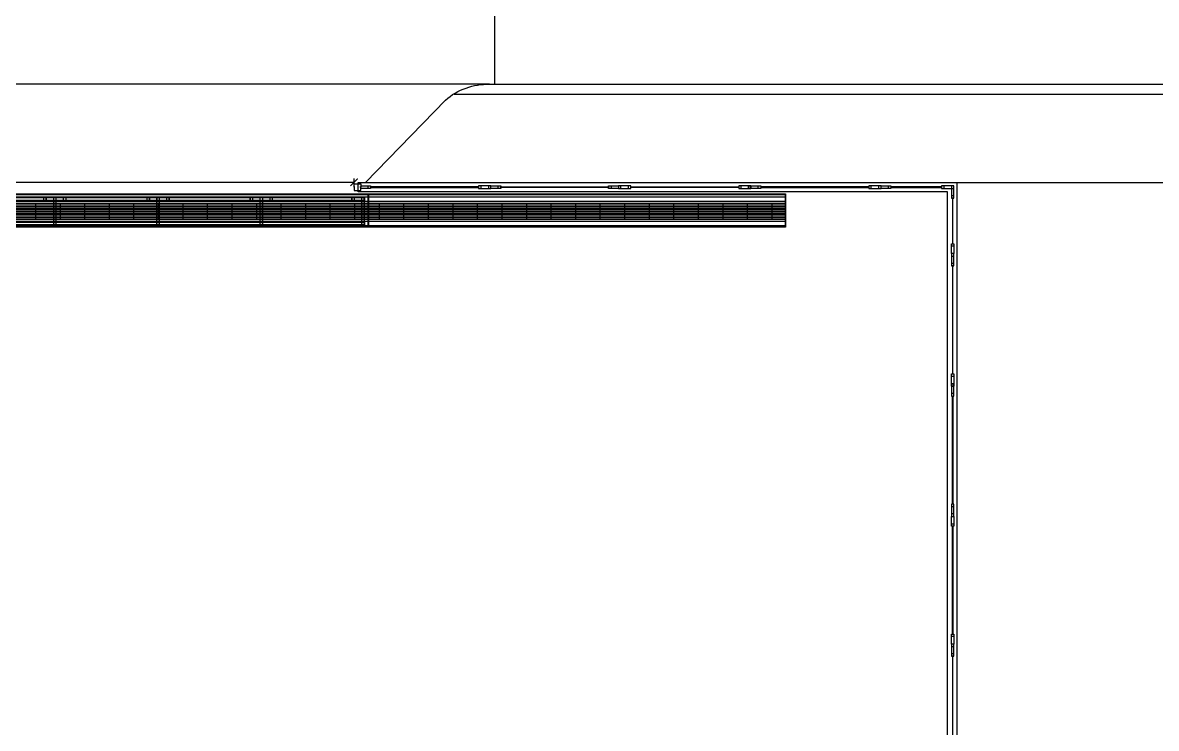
# Model space of a CAD drawing. Header units: millimetres. Extents: x -129 to 3172, y -143 to 919.
# Drawn here: x -2.06 to 21.04, y 30.66 to 45.03 of the extents above; entities that cross this region are included whole.
import ezdxf

# ---------------------------------------------------------------- set-up
doc = ezdxf.new("R2010")
doc.units = ezdxf.units.MM
doc.header["$LTSCALE"] = 0.1
doc.linetypes.add('HIDDEN', pattern=[9.525, 6.35, -3.175])
for name, color, linetype in [('A-VISTAS', 251, 'Continuous'), ('A-VISTAS CERCANAS', 1, 'Continuous'), ('C-METALICA', 8, 'Continuous'), ('E-REJILLAS', 8, 'Continuous'), ('MET-COLUMNA METALICA', 3, 'Continuous'), ('RLV-AUXILIARES', 252, 'Continuous'), ('RLV-CORDONES', 2, 'Continuous'), ('zA-COTAS', 1, 'Continuous')]:
    doc.layers.add(name, color=color, linetype=linetype)
doc.styles.add('ROMANS', font='ROMANS.SHX', dxfattribs={"width": 0.8, "height": 0.2})
doc.dimstyles.new('COTA 1-125', dxfattribs={"dimtxt": 0.2, "dimasz": 0.15, "dimexe": 0.08, "dimexo": 0.08, "dimgap": 0.06, "dimtad": 1, "dimzin": 0, "dimdsep": 46, "dimtxsty": 'ROMANS', "dimblk": 'ARCHTICK', "dimcen": 0, "dimclrd": 256, "dimclre": 8, "dimclrt": 3, "dimadec": 0, "dimazin": 0, "dimtfac": 1, "dimtofl": 0, "dimtmove": 0, "dimatfit": 3, "dimldrblk": 'ARCHTICK', "dimfxl": 1, "dimtolj": 1, "dimtzin": 0, "dimlwd": -1, "dimlwe": -1, "dimarcsym": 0})
pattern_1 = [(0, (3.479, -383.36), (0, 6.985), [5.08, -1.905]), (90, (3.479, -383.36), (-6.985, 4e-16), [5.08, -1.905])]

# ---------------------------------------------------------------- blocks, each defined once
blk = doc.blocks.new('_ARCHTICK')
at = {"color": 0, "linetype": 'ByBlock', "const_width": 0.15}
blk.add_lwpolyline([(-0.5, -0.5), (0.5, 0.5)], dxfattribs=at)
blk = doc.blocks.new('*D511')
at = {"layer": 'Defpoints', "color": 0, "transparency": 16777216}
for p in [(-11.721, 41.648, -0.001), (4.693, 41.783), (4.693, 41.648, -0.001)]:
    blk.add_point(p, dxfattribs=at)
at = {"layer": 'zA-COTAS', "color": 8, "linetype": 'HIDDEN', "transparency": 16777216}
for p, q in [((-11.721, 41.728), (-11.721, 41.863)), ((4.693, 41.728), (4.693, 41.863))]:
    blk.add_line(p, q, dxfattribs=at)
at = {"layer": 'zA-COTAS', "transparency": 16777216}
blk.add_line((-11.721, 41.783), (4.693, 41.783), dxfattribs=at)
at = {"layer": 'zA-COTAS', "transparency": 16777216, "xscale": 0.15, "yscale": 0.15, "zscale": 0.15, "rotation": 180}
blk.add_blockref('_ARCHTICK', (-11.721, 41.783), dxfattribs=at)
at = {"layer": 'zA-COTAS', "transparency": 16777216, "xscale": 0.15, "yscale": 0.15, "zscale": 0.15}
blk.add_blockref('_ARCHTICK', (4.693, 41.783), dxfattribs=at)
at = {"layer": 'zA-COTAS', "color": 3, "transparency": 16777216, "insert": (-3.514, 41.943), "char_height": 0.2, "attachment_point": 5, "style": 'ROMANS'}
blk.add_mtext('\\A1;16.41', dxfattribs=at)
blk = doc.blocks.new('Guia y reja de porton')
at = {"layer": 'A-VISTAS'}
for p, q in [((-3.995, 0.613), (4.485, 0.613)), ((-3.995, 0.528), (4.485, 0.528)), ((-3.995, 0.117), (4.485, 0.117)), ((-3.995, 0.032), (4.485, 0.032))]:
    blk.add_line(p, q, dxfattribs=at)
for points in [[(-4.005, 0.673), (4.495, 0.673), (4.495, 0), (-4.005, 0)], [(-3.995, 0.663), (4.485, 0.663), (4.485, 0.01), (-3.995, 0.01)]]:
    blk.add_lwpolyline(points, close=True, dxfattribs=at)
at = {"layer": 'E-REJILLAS'}
for p, q in [((-3.995, 0.488), (4.485, 0.488)), ((-3.788, 0.488), (-3.788, 0.157)), ((-3.288, 0.488), (-3.288, 0.157)), ((-2.788, 0.488), (-2.788, 0.157)), ((-2.288, 0.488), (-2.288, 0.157)), ((-1.788, 0.488), (-1.788, 0.157)), ((-1.288, 0.488), (-1.288, 0.157)), ((-0.788, 0.488), (-0.788, 0.157)), ((-0.288, 0.488), (-0.288, 0.157)), ((0.212, 0.488), (0.212, 0.157)), ((0.712, 0.488), (0.712, 0.157)), ((1.212, 0.488), (1.212, 0.157)), ((1.712, 0.488), (1.712, 0.157)), ((2.212, 0.488), (2.212, 0.157)), ((2.712, 0.488), (2.712, 0.157)), ((3.212, 0.488), (3.212, 0.157)), ((3.712, 0.488), (3.712, 0.157)), ((4.212, 0.488), (4.212, 0.157)), ((-3.995, 0.449), (4.485, 0.449)), ((-3.995, 0.418), (4.485, 0.418)), ((-3.995, 0.386), (4.485, 0.386)), ((-3.995, 0.354), (4.485, 0.354)), ((-3.995, 0.323), (4.485, 0.323)), ((-3.995, 0.291), (4.485, 0.291)), ((-3.995, 0.26), (4.485, 0.26)), ((-3.995, 0.228), (4.485, 0.228)), ((-3.995, 0.196), (4.485, 0.196)), ((-3.995, 0.157), (4.485, 0.157))]:
    blk.add_line(p, q, dxfattribs=at)
blk = doc.blocks.new('Porton corrodizo PLT')
at = {"layer": 'C-METALICA'}
h = blk.add_hatch(dxfattribs=at)
h.set_pattern_fill('ANGLE', color=255)
h.set_pattern_definition([(0, (3.479, -382.86), (0, 6.985), [5.08, -1.905]), (90, (3.479, -382.86), (-6.985, 4e-16), [5.08, -1.905])])
h.paths.add_polyline_path([(0.005, 0.954), (-8.402, 0.954), (-8.402, 0.894), (0.005, 0.894)])
h = blk.add_hatch(dxfattribs=at)
h.set_pattern_fill('ANGLE', color=253)
h.set_pattern_definition(pattern_1)
h.paths.add_polyline_path([(-8.4, 0.896), (-8.4, 0.952), (-8.344, 0.952), (-8.344, 0.896)])
h = blk.add_hatch(dxfattribs=at)
h.set_pattern_fill('ANGLE', color=253)
h.set_pattern_definition([(0, (3.68, -383.36), (0, 6.985), [5.08, -1.905]), (90, (3.68, -383.36), (-6.985, 4e-16), [5.08, -1.905])])
h.paths.add_polyline_path([(-8.199, 0.896), (-8.199, 0.952), (-8.143, 0.952), (-8.143, 0.896)])
h = blk.add_hatch(dxfattribs=at)
h.set_pattern_fill('ANGLE', color=253)
h.set_pattern_definition([(0, (5.348, -383.36), (0, 6.985), [5.08, -1.905]), (90, (5.348, -383.36), (-6.985, 4e-16), [5.08, -1.905])])
h.paths.add_polyline_path([(-6.531, 0.896), (-6.531, 0.952), (-6.475, 0.952), (-6.475, 0.896)])
h = blk.add_hatch(dxfattribs=at)
h.set_pattern_fill('ANGLE', color=253)
h.set_pattern_definition([(0, (5.549, -383.36), (0, 6.985), [5.08, -1.905]), (90, (5.549, -383.36), (-6.985, 4e-16), [5.08, -1.905])])
h.paths.add_polyline_path([(-6.33, 0.896), (-6.33, 0.952), (-6.274, 0.952), (-6.274, 0.896)])
h = blk.add_hatch(dxfattribs=at)
h.set_pattern_fill('ANGLE', color=253)
h.set_pattern_definition([(0, (5.75, -383.36), (0, 6.985), [5.08, -1.905]), (90, (5.75, -383.36), (-6.985, 4e-16), [5.08, -1.905])])
h.paths.add_polyline_path([(-6.129, 0.896), (-6.129, 0.952), (-6.073, 0.952), (-6.073, 0.896)])
h = blk.add_hatch(dxfattribs=at)
h.set_pattern_fill('ANGLE', color=253)
h.set_pattern_definition([(0, (7.452, -383.36), (0, 6.985), [5.08, -1.905]), (90, (7.452, -383.36), (-6.985, 4e-16), [5.08, -1.905])])
h.paths.add_polyline_path([(-4.428, 0.896), (-4.428, 0.952), (-4.372, 0.952), (-4.372, 0.896)])
h = blk.add_hatch(dxfattribs=at)
h.set_pattern_fill('ANGLE', color=253)
h.set_pattern_definition([(0, (7.653, -383.36), (0, 6.985), [5.08, -1.905]), (90, (7.653, -383.36), (-6.985, 4e-16), [5.08, -1.905])])
h.paths.add_polyline_path([(-4.227, 0.896), (-4.227, 0.952), (-4.171, 0.952), (-4.171, 0.896)])
h = blk.add_hatch(dxfattribs=at)
h.set_pattern_fill('ANGLE', color=253)
h.set_pattern_definition([(0, (7.8536, -383.36), (0, 6.985), [5.08, -1.905]), (90, (7.8536, -383.36), (-6.985, 4e-16), [5.08, -1.905])])
h.paths.add_polyline_path([(-4.026, 0.896), (-4.026, 0.952), (-3.97, 0.952), (-3.97, 0.896)])
h = blk.add_hatch(dxfattribs=at)
h.set_pattern_fill('ANGLE', color=253)
h.set_pattern_definition([(0, (9.555, -383.36), (0, 6.985), [5.08, -1.905]), (90, (9.555, -383.36), (-6.985, 4e-16), [5.08, -1.905])])
h.paths.add_polyline_path([(-2.324, 0.896), (-2.324, 0.952), (-2.268, 0.952), (-2.268, 0.896)])
h = blk.add_hatch(dxfattribs=at)
h.set_pattern_fill('ANGLE', color=253)
h.set_pattern_definition([(0, (9.756, -383.36), (0, 6.985), [5.08, -1.905]), (90, (9.756, -383.36), (-6.985, 4e-16), [5.08, -1.905])])
h.paths.add_polyline_path([(-2.123, 0.896), (-2.123, 0.952), (-2.067, 0.952), (-2.067, 0.896)])
h = blk.add_hatch(dxfattribs=at)
h.set_pattern_fill('ANGLE', color=253)
h.set_pattern_definition([(0, (9.957, -383.36), (0, 6.985), [5.08, -1.905]), (90, (9.957, -383.36), (-6.985, 4e-16), [5.08, -1.905])])
h.paths.add_polyline_path([(-1.922, 0.896), (-1.922, 0.952), (-1.866, 0.952), (-1.866, 0.896)])
h = blk.add_hatch(dxfattribs=at)
h.set_pattern_fill('ANGLE', color=253)
h.set_pattern_definition([(0, (11.625, -383.36), (0, 6.985), [5.08, -1.905]), (90, (11.625, -383.36), (-6.985, 4e-16), [5.08, -1.905])])
h.paths.add_polyline_path([(-0.254, 0.896), (-0.254, 0.952), (-0.198, 0.952), (-0.198, 0.896)])
h = blk.add_hatch(dxfattribs=at)
h.set_pattern_fill('ANGLE', color=253)
h.set_pattern_definition([(0, (11.826, -383.36), (0, 6.985), [5.08, -1.905]), (90, (11.826, -383.36), (-6.985, 4e-16), [5.08, -1.905])])
h.paths.add_polyline_path([(-0.053, 0.896), (-0.053, 0.952), (0.003, 0.952), (0.003, 0.896)])
h = blk.add_hatch(color=255, dxfattribs=at)
h.dxf.hatch_style = 1
h.paths.add_polyline_path([(-8.402, 0.894), (-8.342, 0.894), (-8.342, 0.394), (-8.402, 0.394)])
h = blk.add_hatch(color=255, dxfattribs=at)
h.dxf.hatch_style = 1
h.paths.add_polyline_path([(-6.332, 0.894), (-6.272, 0.894), (-6.272, 0.394), (-6.332, 0.394)])
h = blk.add_hatch(color=255, dxfattribs=at)
h.dxf.hatch_style = 1
h.paths.add_polyline_path([(-4.229, 0.894), (-4.169, 0.894), (-4.169, 0.394), (-4.229, 0.394)])
h = blk.add_hatch(color=255, dxfattribs=at)
h.dxf.hatch_style = 1
h.paths.add_polyline_path([(-2.125, 0.894), (-2.065, 0.894), (-2.065, 0.394), (-2.125, 0.394)])
h = blk.add_hatch(color=255, dxfattribs=at)
h.dxf.hatch_style = 1
h.paths.add_polyline_path([(-0.055, 0.894), (0.005, 0.894), (0.005, 0.394), (-0.055, 0.394)])
h = blk.add_hatch(dxfattribs=at)
h.set_pattern_fill('ANGLE', color=255)
h.set_pattern_definition(pattern_1)
h.paths.add_polyline_path([(0.005, 0.454), (-8.402, 0.454), (-8.402, 0.394), (0.005, 0.394)])
at = {"layer": 'A-VISTAS CERCANAS', "elevation": 0.008}
for points in [[(-6.332, 0.894), (-6.272, 0.894), (-6.272, 0.454), (-6.332, 0.454)], [(-4.229, 0.894), (-4.169, 0.894), (-4.169, 0.454), (-4.229, 0.454)], [(-4.229, 0.894), (-4.169, 0.894), (-4.169, 0.454), (-4.229, 0.454)], [(-2.125, 0.894), (-2.065, 0.894), (-2.065, 0.454), (-2.125, 0.454)], [(-2.125, 0.894), (-2.065, 0.894), (-2.065, 0.454), (-2.125, 0.454)]]:
    blk.add_lwpolyline(points, close=True, dxfattribs=at)
at = {"layer": 'C-METALICA', "elevation": 0.008}
for points in [[(0.005, 0.954), (-8.402, 0.954), (-8.402, 0.894), (0.005, 0.894)], [(-8.402, 0.894), (-8.402, 0.954), (-8.342, 0.954), (-8.342, 0.894)], [(-8.4, 0.896), (-8.4, 0.952), (-8.344, 0.952), (-8.344, 0.896)], [(-8.201, 0.894), (-8.201, 0.954), (-8.141, 0.954), (-8.141, 0.894)], [(-8.199, 0.896), (-8.199, 0.952), (-8.143, 0.952), (-8.143, 0.896)], [(-6.533, 0.894), (-6.533, 0.954), (-6.473, 0.954), (-6.473, 0.894)], [(-6.531, 0.896), (-6.531, 0.952), (-6.475, 0.952), (-6.475, 0.896)], [(-6.332, 0.894), (-6.332, 0.954), (-6.272, 0.954), (-6.272, 0.894)], [(-6.33, 0.896), (-6.33, 0.952), (-6.274, 0.952), (-6.274, 0.896)], [(-6.131, 0.894), (-6.131, 0.954), (-6.071, 0.954), (-6.071, 0.894)], [(-6.129, 0.896), (-6.129, 0.952), (-6.073, 0.952), (-6.073, 0.896)], [(-4.43, 0.894), (-4.43, 0.954), (-4.37, 0.954), (-4.37, 0.894)], [(-4.428, 0.896), (-4.428, 0.952), (-4.372, 0.952), (-4.372, 0.896)], [(-4.229, 0.894), (-4.229, 0.954), (-4.169, 0.954), (-4.169, 0.894)], [(-4.227, 0.896), (-4.227, 0.952), (-4.171, 0.952), (-4.171, 0.896)], [(-4.028, 0.894), (-4.028, 0.954), (-3.968, 0.954), (-3.968, 0.894)], [(-4.026, 0.896), (-4.026, 0.952), (-3.97, 0.952), (-3.97, 0.896)], [(-2.326, 0.894), (-2.326, 0.954), (-2.266, 0.954), (-2.266, 0.894)], [(-2.324, 0.896), (-2.324, 0.952), (-2.268, 0.952), (-2.268, 0.896)], [(-2.125, 0.894), (-2.125, 0.954), (-2.065, 0.954), (-2.065, 0.894)], [(-2.123, 0.896), (-2.123, 0.952), (-2.067, 0.952), (-2.067, 0.896)], [(-1.924, 0.894), (-1.924, 0.954), (-1.864, 0.954), (-1.864, 0.894)], [(-1.922, 0.896), (-1.922, 0.952), (-1.866, 0.952), (-1.866, 0.896)], [(-0.256, 0.894), (-0.256, 0.954), (-0.196, 0.954), (-0.196, 0.894)], [(-0.254, 0.896), (-0.254, 0.952), (-0.198, 0.952), (-0.198, 0.896)], [(-0.055, 0.894), (-0.055, 0.954), (0.005, 0.954), (0.005, 0.894)], [(-0.053, 0.896), (-0.053, 0.952), (0.003, 0.952), (0.003, 0.896)], [(-8.402, 0.894), (-8.342, 0.894), (-8.342, 0.394), (-8.402, 0.394)], [(-6.332, 0.894), (-6.272, 0.894), (-6.272, 0.394), (-6.332, 0.394)], [(-4.229, 0.894), (-4.169, 0.894), (-4.169, 0.394), (-4.229, 0.394)], [(-2.125, 0.894), (-2.065, 0.894), (-2.065, 0.394), (-2.125, 0.394)], [(-0.055, 0.894), (0.005, 0.894), (0.005, 0.394), (-0.055, 0.394)], [(0.005, 0.454), (-8.402, 0.454), (-8.402, 0.394), (0.005, 0.394)]]:
    blk.add_lwpolyline(points, close=True, dxfattribs=at)

msp = doc.modelspace()

# ---------------------------------------------------------------- linework, layer by layer
at = {"layer": 'A-VISTAS'}
for p, q in [((16.781, 29.795, 0), (16.781, 41.588, 0)), ((16.981, 29.595, 0), (16.981, 41.778, 0))]:
    msp.add_line(p, q, dxfattribs=at)
at = {"layer": 'A-VISTAS', "elevation": -0.001}
msp.add_lwpolyline([(16.781, 41.588), (4.78, 41.588), (4.78, 41.778), (16.981, 41.778)], dxfattribs=at)
at = {"layer": 'A-VISTAS', "elevation": 0}
msp.add_lwpolyline([(16.981, 5.472), (16.981, 41.778), (47.481, 41.778), (47.481, 5.472)], close=True, dxfattribs=at)
at = {"layer": 'C-METALICA'}
for p, q in [((4.83, 41.708, -0.001), (4.98, 41.708, -0.001)), ((4.98, 41.658, -0.001), (4.83, 41.658, -0.001)), ((7.43, 41.708, -0.001), (7.28, 41.708, -0.001)), ((7.28, 41.658, -0.001), (7.43, 41.658, -0.001)), ((7.48, 41.708, -0.001), (7.63, 41.708, -0.001)), ((7.63, 41.658, -0.001), (7.48, 41.658, -0.001)), ((9.929, 41.708, 0.002), (10.079, 41.708, 0.002)), ((10.079, 41.658, 0.002), (9.929, 41.658, 0.002)), ((10.279, 41.708, 0.002), (10.129, 41.708, 0.002)), ((10.129, 41.658, 0.002), (10.279, 41.658, 0.002)), ((12.729, 41.708, 0.002), (12.579, 41.708, 0.002)), ((12.579, 41.658, 0.002), (12.729, 41.658, 0.002)), ((12.779, 41.708, 0.002), (12.929, 41.708, 0.002)), ((12.929, 41.658, 0.002), (12.779, 41.658, 0.002)), ((15.379, 41.708, 0.002), (15.229, 41.708, 0.002)), ((15.229, 41.658, 0.002), (15.379, 41.658, 0.002)), ((15.429, 41.708, 0.002), (15.579, 41.708, 0.002)), ((15.579, 41.658, 0.002), (15.429, 41.658, 0.002)), ((16.863, 41.708, 0.002), (16.713, 41.708, 0.002)), ((16.713, 41.658, 0.002), (16.863, 41.658, 0.002)), ((16.863, 41.658, 0.002), (16.863, 41.508, 0.002)), ((16.913, 41.508, 0.002), (16.913, 41.658, 0.002)), ((16.863, 40.33, 0.011), (16.863, 40.48, 0.011)), ((16.913, 40.48, 0.011), (16.913, 40.33, 0.011)), ((16.863, 40.28, 0.011), (16.863, 40.13, 0.011)), ((16.913, 40.13, 0.011), (16.913, 40.28, 0.011)), ((16.863, 37.68, 0.011), (16.863, 37.83, 0.011)), ((16.913, 37.83, 0.011), (16.913, 37.68, 0.011)), ((16.863, 37.63, 0.011), (16.863, 37.48, 0.011)), ((16.913, 37.48, 0.011), (16.913, 37.63, 0.011)), ((16.863, 35.18, 0.011), (16.863, 35.03, 0.011)), ((16.913, 35.03, 0.011), (16.913, 35.18, 0.011)), ((16.863, 34.83, 0.011), (16.863, 34.98, 0.011)), ((16.913, 34.98, 0.011), (16.913, 34.83, 0.011)), ((16.863, 32.381, 0.008), (16.863, 32.531, 0.008)), ((16.913, 32.531, 0.008), (16.913, 32.381, 0.008)), ((16.863, 32.331, 0.008), (16.863, 32.181, 0.008)), ((16.913, 32.181, 0.008), (16.913, 32.331, 0.008))]:
    msp.add_line(p, q, dxfattribs=at)
for points, elevation in [([(4.98, 41.708), (5.03, 41.708), (5.03, 41.658), (4.98, 41.658)], -0.001), ([(5.03, 41.678), (7.23, 41.678), (7.23, 41.688), (5.03, 41.688)], -0.001), ([(7.28, 41.708), (7.23, 41.708), (7.23, 41.658), (7.28, 41.658)], -0.001), ([(7.48, 41.708), (7.43, 41.708), (7.43, 41.658), (7.48, 41.658)], -0.001), ([(7.63, 41.708), (7.68, 41.708), (7.68, 41.658), (7.63, 41.658)], -0.001), ([(9.879, 41.678), (7.68, 41.678), (7.68, 41.688), (9.879, 41.688)], 0.002), ([(9.879, 41.708), (9.929, 41.708), (9.929, 41.658), (9.879, 41.658)], 0.002), ([(10.129, 41.708), (10.079, 41.708), (10.079, 41.658), (10.129, 41.658)], 0.002), ([(10.329, 41.708), (10.279, 41.708), (10.279, 41.658), (10.329, 41.658)], 0.002), ([(12.529, 41.678), (10.329, 41.678), (10.329, 41.688), (12.529, 41.688)], 0.002), ([(12.579, 41.708), (12.529, 41.708), (12.529, 41.658), (12.579, 41.658)], 0.002), ([(12.779, 41.708), (12.729, 41.708), (12.729, 41.658), (12.779, 41.658)], 0.002), ([(12.729, 41.708), (12.779, 41.708), (12.779, 41.658), (12.729, 41.658)], 0.002), ([(12.929, 41.708), (12.979, 41.708), (12.979, 41.658), (12.929, 41.658)], 0.002), ([(12.979, 41.678), (15.179, 41.678), (15.179, 41.688), (12.979, 41.688)], 0.002), ([(15.229, 41.708), (15.179, 41.708), (15.179, 41.658), (15.229, 41.658)], 0.002), ([(15.429, 41.708), (15.379, 41.708), (15.379, 41.658), (15.429, 41.658)], 0.002), ([(15.579, 41.708), (15.629, 41.708), (15.629, 41.658), (15.579, 41.658)], 0.002), ([(16.713, 41.708), (16.663, 41.708), (16.663, 41.658), (16.713, 41.658)], 0.002), ([(16.913, 41.708), (16.863, 41.708), (16.863, 41.658), (16.913, 41.658)], 0.002), ([(16.863, 41.508), (16.863, 41.458), (16.913, 41.458), (16.913, 41.508)], 0.002), ([(16.863, 40.48), (16.863, 40.53), (16.913, 40.53), (16.913, 40.48)], 0.011), ([(16.863, 40.33), (16.863, 40.28), (16.913, 40.28), (16.913, 40.33)], 0.011), ([(16.863, 40.13), (16.863, 40.08), (16.913, 40.08), (16.913, 40.13)], 0.011), ([(16.893, 37.88), (16.893, 40.08), (16.883, 40.08), (16.883, 37.88)], 0.011), ([(16.863, 37.83), (16.863, 37.88), (16.913, 37.88), (16.913, 37.83)], 0.011), ([(16.863, 37.68), (16.863, 37.63), (16.913, 37.63), (16.913, 37.68)], 0.011), ([(16.863, 37.63), (16.863, 37.68), (16.913, 37.68), (16.913, 37.63)], 0.011), ([(16.863, 37.48), (16.863, 37.43), (16.913, 37.43), (16.913, 37.48)], 0.011), ([(16.893, 37.43), (16.893, 35.23), (16.883, 35.23), (16.883, 37.43)], 0.011), ([(16.863, 35.23), (16.863, 35.18), (16.913, 35.18), (16.913, 35.23)], 0.011), ([(16.863, 35.03), (16.863, 34.98), (16.913, 34.98), (16.913, 35.03)], 0.011), ([(16.863, 34.78), (16.863, 34.83), (16.913, 34.83), (16.913, 34.78)], 0.011), ([(16.893, 34.78), (16.893, 32.581), (16.883, 32.581), (16.883, 34.78)], 0.011), ([(16.863, 32.531), (16.863, 32.581), (16.913, 32.581), (16.913, 32.531)], 0.008), ([(16.863, 32.381), (16.863, 32.331), (16.913, 32.331), (16.913, 32.381)], 0.008), ([(16.863, 32.181), (16.863, 32.131), (16.913, 32.131), (16.913, 32.181)], 0.008), ([(16.893, 29.931), (16.893, 32.131), (16.883, 32.131), (16.883, 29.931)], 0.008)]:
    msp.add_lwpolyline(points, close=True, dxfattribs=dict(at, elevation=elevation))
at = {"layer": 'C-METALICA', "elevation": 0.002}
for points in [[(15.629, 41.678), (16.663, 41.678), (16.663, 41.688), (15.629, 41.688)], [(16.893, 40.53), (16.893, 41.458), (16.883, 41.458), (16.883, 40.53)]]:
    msp.add_lwpolyline(points, dxfattribs=at)
at = {"layer": 'MET-COLUMNA METALICA', "elevation": -0.001}
for points in [[(4.712, 41.683), (4.696, 41.683, -0.414214), (4.693, 41.686), (4.693, 41.75, -0.414214), (4.696, 41.753), (4.83, 41.753, -0.414214), (4.833, 41.75), (4.833, 41.686, -0.414214), (4.83, 41.683), (4.812, 41.683)], [(4.712, 41.683), (4.696, 41.683, -0.414214), (4.693, 41.686), (4.693, 41.75, -0.414214), (4.696, 41.753), (4.83, 41.753, -0.414214), (4.833, 41.75), (4.833, 41.686, -0.414214), (4.83, 41.683), (4.812, 41.683)], [(4.712, 41.683), (4.696, 41.683, 0.414214), (4.693, 41.68), (4.693, 41.616, 0.414214), (4.696, 41.613), (4.83, 41.613, 0.414214), (4.833, 41.616), (4.833, 41.68, 0.414214), (4.83, 41.683), (4.812, 41.683)], [(4.712, 41.686), (4.696, 41.686, -0.414214), (4.695, 41.686), (4.695, 41.75, -0.414214), (4.696, 41.751), (4.83, 41.751, -0.414214), (4.83, 41.75), (4.83, 41.686, -0.414214), (4.83, 41.686), (4.812, 41.686)], [(4.712, 41.686), (4.696, 41.686, -0.414214), (4.695, 41.686), (4.695, 41.75, -0.414214), (4.696, 41.751), (4.83, 41.751, -0.414214), (4.83, 41.75), (4.83, 41.686, -0.414214), (4.83, 41.686), (4.812, 41.686)], [(4.712, 41.681), (4.696, 41.681, 0.414214), (4.695, 41.68), (4.695, 41.616, 0.414214), (4.696, 41.616), (4.83, 41.616, 0.414214), (4.83, 41.616), (4.83, 41.68, 0.414214), (4.83, 41.681), (4.812, 41.681)], [(4.712, 41.681), (4.696, 41.681, 0.414214), (4.695, 41.68), (4.695, 41.616, 0.414214), (4.696, 41.616), (4.83, 41.616, 0.414214), (4.83, 41.616), (4.83, 41.68, 0.414214), (4.83, 41.681), (4.812, 41.681)]]:
    msp.add_lwpolyline(points, format="xyb", dxfattribs=at)
at = {"layer": 'RLV-AUXILIARES'}
msp.add_line((7.551, 50.778, 0), (7.551, 43.778, 0), dxfattribs=at)
at = {"layer": 'RLV-CORDONES', "color": 253}
for p, q in [((7.455, 43.778, 0), (-14.398, 43.778, 0)), ((4.927, 41.778, 0), (6.555, 43.456, 0))]:
    msp.add_line(p, q, dxfattribs=at)
at = {"layer": 'RLV-CORDONES', "color": 253, "elevation": 0}
for points in [[(6.555, 43.456, -0.190607), (7.455, 43.778, -0.357738)], [(6.736, 43.578), (46.375, 43.578, -0.414214), (50.175, 39.778), (50.175, -4.247, -0.414214), (46.375, -8.047), (12.63, -8.047)]]:
    msp.add_lwpolyline(points, format="xyb", dxfattribs=at)
at = {"layer": 'RLV-CORDONES', "elevation": 0}
msp.add_lwpolyline([(7.455, 43.778), (46.375, 43.778, -0.414214), (50.375, 39.778), (50.375, -4.247, -0.414214), (46.375, -8.247), (12.63, -8.247)], format="xyb", dxfattribs=at)

# ---------------------------------------------------------------- block references
for p in [(0.491, 40.872, 0), (8.991, 40.872, 0)]:
    msp.add_blockref('Guia y reja de porton', p)
at = {"xscale": -1}
msp.add_blockref('Porton corrodizo PLT', (-3.498, 40.52), dxfattribs=at)

# ---------------------------------------------------------------- dimensions: what is measured, and where the dimension line sits
at = {"layer": 'zA-COTAS'}
dim = msp.add_linear_dim(base=(4.693, 41.783), p1=(-11.721, 41.648, -0.001), p2=(4.693, 41.648, -0.001), dimstyle='COTA 1-125', dxfattribs=at)
dim.commit()
dim.dimension.update_dxf_attribs({"geometry": '*D511', "text_midpoint": (-3.514, 41.943)})

doc.saveas('drawing.dxf')
